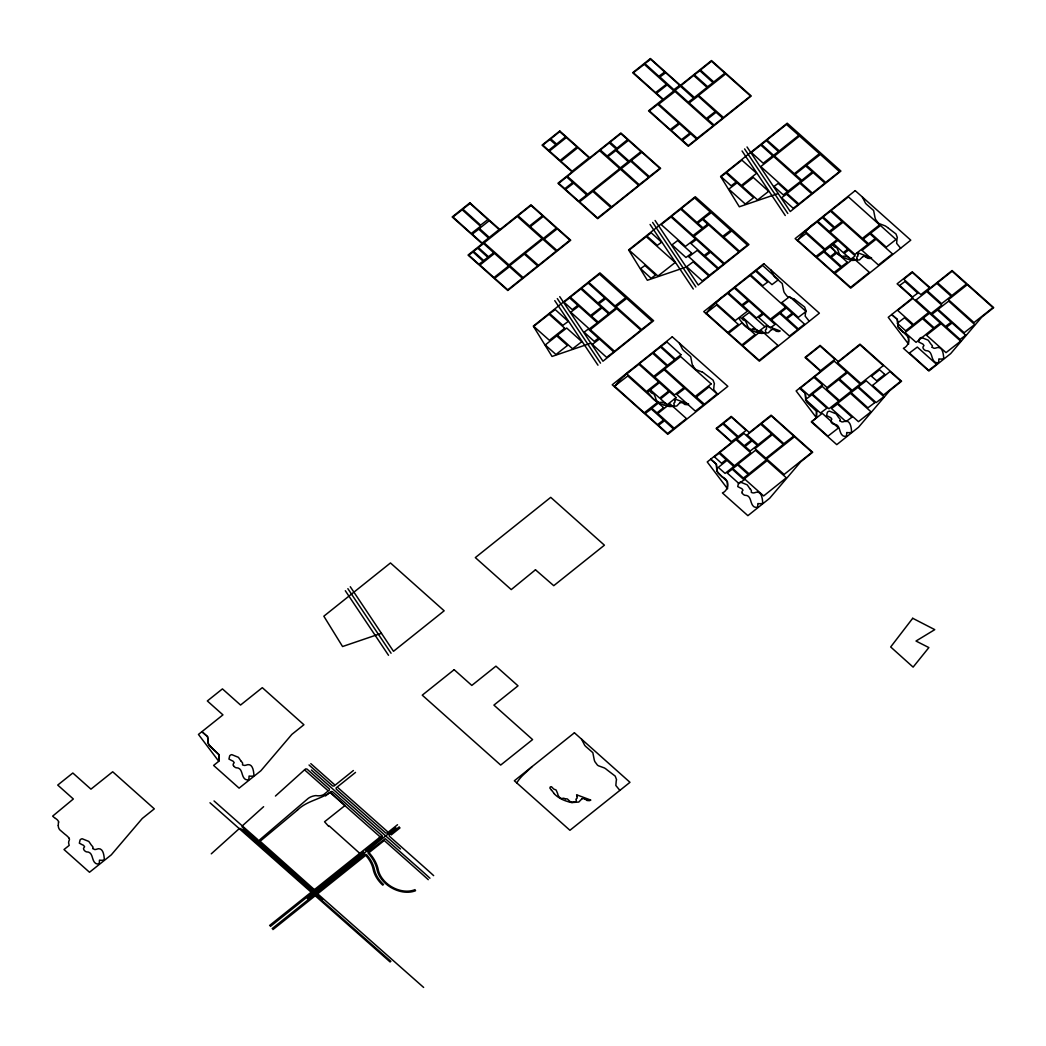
<?xml version="1.0" encoding="UTF-8"?>
<svg xmlns="http://www.w3.org/2000/svg" width="1046" height="1046" viewBox="0 0 1046 1046"><rect width="100%" height="100%" fill="white"/><g stroke="black" fill="none" stroke-linecap="round" stroke-linejoin="round"><path stroke-width="1.5" d="M468.856 255.198L478.898 264.246L483.017 261.291M472.308 234.265L482.088 243.051L488.521 238.057L478.754 229.218L472.4 234.056M473.616 251.432L483.644 260.454L487.763 257.486M479.434 228.499L489.293 237.39L499.125 229.558L489.227 220.719L479.473 228.407M483.082 261.147L473.04 252.034L468.948 254.963M484.206 242.934L509.01 264.939L542.011 238.645M487.828 257.342L477.787 248.242L473.707 251.171M493.673 252.701L483.631 243.561L478.349 247.536L488.43 256.675L493.62 252.818M494.836 278.393L507.781 289.834L522.333 278.184L509.454 266.678L494.941 278.131M518.084 215.803L529.551 225.988L542.377 215.829M530.361 226.773L543.423 238.383L556.341 228.08L543.279 216.417L530.427 226.577M533.813 326.444L549.412 340.316L564.592 328.3M542.429 215.685L531.041 205.474L518.162 215.607M544.299 239.181L557.008 250.491L569.926 240.162L557.217 228.826L544.391 238.946M545.332 345.075L555.988 354.516L567.35 345.559M549.83 313.695L562.866 325.384L568.174 321.475M557.518 335.269L572.593 348.789L581.746 341.728M565.625 189.509L578.686 201.172L586.662 195.014M567.442 176.408L587.577 194.229L619.637 168.681M564.056 302.255L572.24 309.616L577.719 305.445M564.644 328.13L549.058 314.231L533.918 326.208M572.698 182.357L566.671 176.983L558.734 183.351L564.827 188.685L572.646 182.527M568.226 321.357L555.23 309.564L549.935 313.434M579.628 201.865L597.567 217.986L610.812 207.513L592.834 191.418L579.68 201.773M577.784 305.275L569.612 297.914L564.16 302.046M589.016 157.75L577.784 147.721L560.865 161.293L572.136 171.243L588.95 157.868M581.798 341.611L566.697 328.026L557.61 335.06M588.846 282.498L615.048 305.955L625.691 297.705L599.489 274.157L588.937 282.263M593.579 190.79L611.662 206.833L638.478 185.482M590.336 329.725L614.525 351.26L640.897 330.157L616.709 308.635L590.415 329.542M591.591 316.323L598.194 322.063L608.537 313.865M600.417 150.088L607.177 156.011L616.002 149.042M597.344 322.73L578.804 306.073L570.894 312.1M599.018 303.889L609.282 313.068L615.833 308.047M607.974 156.795L620.356 167.883L628.241 161.725L615.859 150.559L608.053 156.573M610.132 142.191L616.918 148.244L627.613 139.602L620.814 133.666L610.184 142.099M604.666 297.901L588.257 283.113L581.641 288.055M616.055 148.924L609.321 142.884L600.509 149.826M616.525 149.931L629.012 161.058L640.897 151.683M613.701 351.914L599.45 339.022L592.428 344.304M615.885 307.877L605.66 298.659L599.07 303.667M614.643 386.275L644.271 412.791L657.411 402.514L627.783 375.932L614.747 386.066M633.471 72.789L655.581 92.61L666.315 84.321M631.418 160.561L649.291 176.591L659.751 168.484M626.789 373.853L646.454 391.466L658.496 382.052M638.544 185.312L620.474 169.256L593.683 190.581M640.61 268.691L651.122 278.288L655.424 275.176M639.564 363.707L653.789 376.364L666.864 365.982L652.626 353.247L639.655 363.446M648.651 177.245L630.777 161.202L621.311 168.589L639.184 184.671L648.598 177.389M646.951 236.069L657.293 245.365L661.503 242.319M656.587 93.395L663.295 99.278L673.768 90.963M658.928 104.169L697.12 138.294L713.15 125.808M645.277 413.575L657.516 424.598L663.452 420.139M659.804 168.314L641.891 152.285L631.509 160.352M664.602 71.952L650.677 59.321L644.885 63.597L658.862 76.28L664.55 72.069M655.489 275.006L644.951 265.501L640.688 268.574M650.403 389.883L659.712 398.134L668.656 391.112M666.367 84.203L644.297 64.342L633.562 72.579M653.384 352.541L667.466 365.302L674.592 359.902M651.88 408.345L656.993 412.83L663.478 407.744M661.203 224.563L685.457 246.398L695.263 238.893M654.704 377.057L674.513 394.904L683.888 387.7M661.569 242.175L651.227 232.8L647.043 235.808M658.562 381.908L638.923 364.296L626.855 373.684M661.164 346.396L675.232 359.066L680.933 354.829M673.82 90.819L667.126 84.909L656.692 93.186M671.61 216.3L693.04 235.533L702.128 228.59M664.733 369.094L695.25 396.395L711.058 384.013M663.53 407.574L658.405 403.05L651.985 408.11M679.625 85.288L665.714 72.723L659.921 76.999L673.885 89.668L679.573 85.458M663.504 419.995L651.344 408.986L645.382 413.366M678.671 123.036L657.829 104.339L649.357 110.837L670.185 129.612L678.606 123.206M668.708 390.995L659.385 382.653L650.507 389.648M675.128 262.428L646.284 236.658L629.247 250.046M682.45 140.321L688.32 145.577L696.479 139.131M674.644 359.785L660.549 347.05L653.462 352.41M689.262 103.031L706.442 118.433L715.281 111.582L698.1 96.101L689.353 102.796M676.121 397.558L669.505 391.701L660.562 398.918L667.178 404.737L676.056 397.702M676.919 394.59L695.355 411.13L703.422 404.933L684.986 388.314L677.01 394.355M689.863 133.077L679.56 123.794L671.244 130.358L681.521 139.628L689.811 133.195M694.492 74.907L707.619 86.687L712.954 82.752M680.998 354.712L666.93 341.99L661.255 346.187M686.66 266.743L702.297 280.903L708.73 276.092M688.856 256.832L709.371 275.242L717.661 268.94M698.715 95.513L723.44 117.492L750.387 96.088M691.694 253.132L677.664 240.528L672.016 244.856L685.967 257.499L691.628 253.302M694.113 236.396L724.29 263.357L738.816 252.034M686.398 418.531L670.002 403.874L657.816 413.51L674.16 428.219L686.333 418.675M695.315 238.75L671.048 216.967L661.281 224.432M707.449 119.218L714.052 125.036L722.603 118.276M702.193 228.446L680.763 209.187L671.702 216.091M703.278 218.915L722.734 236.331L730.723 230.212L711.293 212.691L703.343 218.666M705.174 256.335L718.288 268.103L723.688 264.05L710.535 252.164L705.265 256.074M707.645 224.119L702.52 219.464L697.8 223.19L702.925 227.806L707.593 224.236M713.215 125.638L675.023 91.486L659.032 103.933M709.489 251.406L696.335 239.508L690.988 243.548L704.102 255.459L709.436 251.524M722.655 118.133L716.065 112.288L707.554 119.009M721.125 176.682L731.128 185.809L736.018 182.187M711.11 383.869L680.593 356.555L664.838 368.898M715.712 302.673L727.663 293.377L747.432 311.172L735.26 320.547L715.673 303.079L721.518 297.456M717.726 268.796L697.251 250.373L688.948 256.623M726.656 172.315L741.379 185.443L756.624 173.257L741.902 160.143L726.722 172.145M714.47 456.88L721.531 463.247L726.159 459.691L719.138 453.271L714.562 456.671M716.941 428.599L731.481 441.647L737.443 437.136L722.93 423.996L717.033 428.337M719.779 452.565L734.449 465.705L750.649 452.722L736.005 439.673L719.844 452.46M728.304 292.775L741.862 304.948L747.955 300.307L734.397 288.055L728.408 292.54M736.083 182.017L726.055 172.969L721.204 176.552M728.827 333.321L741.902 344.958L755.081 334.459L742.032 322.769L728.918 333.086M734.998 287.389L770.444 319.122L785.494 307.419M727.297 473.067L738.986 483.592L743.954 479.957M742.229 186.227L757.605 199.956L768.562 191.392M738.241 324.365L716.588 304.948L706.194 313.068L727.807 332.51L738.175 324.508M750.44 95.971L725.715 73.874L698.767 95.291M732.893 468.634L743.34 478.035L748.099 474.57M733.782 466.477L726.996 460.397L718.301 467.405L725.087 473.407L733.73 466.594M742.882 305.654L756.415 317.932L762.482 313.421M742.778 317.461L758.442 331.53L764.796 326.783M742.752 345.742L759.213 360.347L777.884 345.52M738.149 464.215L749.014 473.76L766.26 459.887L755.447 450.303L738.241 463.953M746.086 430.364L731.416 417.119L723.557 423.107M744.007 479.813L732.278 469.223L727.375 472.844M748.152 474.426L737.665 464.934L732.985 468.373M751.329 440.091L743.994 433.462L736.855 439.085L744.229 445.701L751.276 440.235M767.045 140.138L779.283 150.912L798.673 135.457M758.847 317.618L770.287 327.934L774.955 324.535M762.534 313.277L748.923 301.026L742.935 305.563M768.614 191.274L753.303 177.467L742.32 185.992M757.252 445.335L752.061 440.824L745.118 446.498L750.244 450.983L757.186 445.504M772.68 155.71L760.821 145.093L751.433 152.415M764.848 326.64L749.224 312.532L742.869 317.239M774.053 186.554L783.271 194.87L787.442 191.784L778.211 183.377L774.118 186.358M771.49 319.919L789.429 336.014L797.653 329.725M766.705 458.998L784.121 474.439L811.827 452.356M775.008 324.391L763.58 314.048L758.912 317.448M781.624 197.825L793.182 208.259L797.98 204.768M771.569 433.894L760.69 424.192L747.21 434.835M785.546 307.302L750.074 275.516L735.063 287.219M795.156 174.46L801.837 180.304L812.337 171.806L805.668 165.974L795.248 174.237M783.258 444.341L772.301 434.678L755.003 448.642L765.933 458.24L783.193 444.485M798.739 135.287L786.487 124.461L767.136 139.863M798.033 204.598L786.514 194.177L781.728 197.629M797.575 240.149L815.854 256.505L824.326 250.02M800.648 182.632L812.402 193.118L824.954 183.076L813.173 172.603L800.739 182.422M797.706 329.582L779.806 313.473L771.595 319.71M793.705 436.012L771.307 415.903L761.475 423.486L783.846 443.661L793.639 436.156M800.556 388.001L809.003 395.532L822.3 384.954M805.812 357.444L820.561 370.676L834.839 359.393M805.564 399.664L820.456 413.039L826.863 408.175L811.984 394.721L805.642 399.454M816.861 257.303L833.91 272.601L840.879 267.292L823.869 251.929L816.939 257.094M812.559 394.133L828.955 408.777L838.657 401.193L822.274 386.432L812.65 393.871M814.795 376.795L827.046 387.569L846.436 372.128M823.11 216.901L834.577 227.27L841.925 221.608M811.892 452.186L794.489 436.744L766.757 458.828M824.392 249.85L806.113 233.441L797.653 239.9M824.418 251.262L830.393 256.584L836.016 252.112L830.014 246.764L824.51 251.053M822.365 384.81L813.932 377.331L800.648 387.883M830.21 232.317L854.974 254.453L867.749 244.437L843.05 222.236L830.302 232.081M831.217 210.573L862.375 238.383L879.503 224.942M826.706 389.204L839.441 400.526L851.418 390.982L838.657 379.606L826.811 388.968M839.389 171.557L820.339 154.442L806.531 165.268L825.647 182.449L839.337 171.701M836.931 239.639L817.122 221.857L805.119 231.284L824.889 249.079L836.878 239.756M834.891 359.275L820.142 346.069L805.904 357.314M841.991 221.491L830.485 211.135L823.163 216.81M837.611 362.74L860.845 383.437L883.177 365.721M844.24 253.394L850.764 259.277L855.17 255.891L848.685 249.968L844.331 253.184M837.859 403.259L858.452 421.669L870.978 411.797L850.424 393.322L837.964 403.037M838.421 427.919L822.3 413.366L811.722 421.603L827.922 436.169L838.369 428.036M847.705 249.21L837.977 240.384L833.466 243.705L843.194 252.583L847.639 249.353M847.286 262.193L837.009 252.871L831.256 257.277L841.533 266.612L847.234 262.311M846.489 371.958L834.237 361.118L814.886 376.534M851.928 417.132L837.493 404.057L831.478 408.515L845.979 421.63L851.875 417.249M863.342 239.168L868.559 243.77L875.11 238.632M858.518 386.759L876.156 402.579L883.792 396.8M860.073 384.039L847.443 372.703L839.559 378.783M870.769 233.297L886.289 247.144L896.017 239.508L880.497 225.544L870.86 233.023M871.54 376.312L876.718 380.822L884.733 374.468M872.704 385.464L883.569 394.996L900.763 381.149L889.963 371.578L872.795 385.203M874.77 402.592L857.942 387.399L851.143 392.498M883.229 365.577L860.034 344.84L837.689 362.544M883.857 396.63L866.258 380.796L858.622 386.523M897.716 310.453L913.524 324.535L928.56 312.532L912.831 298.437L897.821 310.244M897.35 323.292L905.627 330.784L912.674 325.306M905.13 332.654L916.087 342.343L933.477 328.352L922.507 318.69L905.182 332.484M909.51 353.09L928.665 370.297L936.418 364.426M912.727 325.162L904.502 317.736L897.442 323.162M917.721 293.076L904.986 281.544L899.848 285.31M923.37 318.115L934.104 327.751L940.21 323.122M926.612 335.295L946.015 352.633L960.529 341.231M937.608 282.812L951.873 295.534L966.321 284.107M936.471 364.256L917.316 347.063L909.602 352.881M940.262 323.005L929.528 313.277L923.461 317.879M946.552 327.267L960.058 339.401L965.55 335.348M951.102 296.201L936.876 283.427L927.527 290.749M960.594 341.061L941.152 323.711L926.717 335.086M965.615 335.178L952.095 323.005L946.643 327.032M992.889 307.55L967.302 284.695L948.421 299.679L973.996 322.586L992.824 307.72M58.262 825.425L58.471 822.038M567.416 345.442L556.72 335.884L545.424 344.814M581.55 288.186L597.959 303.026L604.614 298.045M601.228 307.184L580.909 288.918L570.384 297.077M608.589 313.748L601.986 307.89L591.683 316.062M696.531 139.013L690.713 133.77L682.528 140.19M658.549 425.304L667.531 433.475L673.389 429.004M713.006 82.634L699.892 70.749L694.596 74.645M708.796 275.974L693.171 261.853L686.712 266.652M751.368 152.52L763.201 163.215L772.615 155.88M723.466 423.238L738.162 436.522L746.033 430.481M747.145 434.94L758.049 444.72L771.517 434.064M781.924 302.556L798.32 317.369L805.982 311.538M851.078 392.603L867.905 407.822L874.718 402.697M879.555 224.825L848.437 196.91L831.308 210.311M927.436 290.88L941.596 303.654L951.049 296.319M966.373 283.989L952.082 271.228L937.713 282.603M508.552 265.998L494.523 253.407L479.944 265.03L493.974 277.569L508.5 266.089M542.861 145.133L548.666 150.376L555.766 144.675L549.882 139.523L542.952 145.002M542.05 238.553L517.299 216.43L484.311 242.698M586.701 194.922L573.679 183.128L565.716 189.234M570.292 297.195L590.585 315.487L601.175 307.302M570.802 312.231L589.29 328.941L597.279 322.874M619.677 168.589L599.554 150.65L567.52 176.186M592.337 344.435L606.615 357.366L613.649 352.031M640.95 151.592L628.463 140.386L616.617 149.722M629.156 250.177L657.96 276.026L675.075 262.598M728.853 189.169L745.34 204.062L753.604 197.681L737.103 182.802L728.931 189.038M673.441 428.912L664.485 420.754L658.614 425.199M683.94 387.608L664.171 369.761L654.796 376.926M738.868 251.942L708.691 224.851L694.204 236.121M778.407 151.605L766.43 140.726L761.54 144.426L773.491 155.266L778.368 151.696M800.961 181.01L773.687 156.495L760.769 166.562L788.056 191.091L800.922 181.102M777.923 345.442L761.475 330.719L742.843 345.507M787.037 318.677L798.333 328.928L804.531 324.155L793.221 313.931L787.128 318.546M806.035 311.447L789.638 296.633L782.003 302.451M839.467 378.914L852.098 390.328L860.008 384.209M875.162 238.54L869.997 233.846L863.447 238.959M899.756 285.44L912.491 297.012L917.669 293.194M884.772 374.376L879.621 369.787L871.645 376.102M614.577 386.902L616.146 384.627A79.352 57.844 29.9 0 1 620.356 379.659L624.161 376.037M706.115 313.761L707.684 311.486A79.352 57.844 29.9 0 1 711.895 306.504L715.699 302.895M797.51 240.724L799.079 238.449A79.352 57.844 29.9 0 1 803.276 233.48L812.912 224.432M516.724 782.879L518.28 780.604A79.352 57.844 29.9 0 1 522.49 775.635L532.126 766.587M379.58 837.467L379.345 836.172L330.915 793.221M624.514 375.71L629.98 370.611M211.279 853.824L239.377 828.51L240.763 828.68L390.89 961.366M263.618 806.688L242.136 826.026L242.332 827.255L423.643 987.437M275.438 796.045L305.589 768.902L306.975 769.058L329.385 788.985L329.385 790.018L323.815 794.502A13.088 9.545 29.9 0 1 315.853 795.588A21.155 15.415 29.9 0 0 308.309 798.32L258.114 841.193M679.782 402.854L676.788 406.005L670.002 406.58A21.861 15.938 29.9 0 1 664.942 405.351L664.445 405.22M353.378 770.523L334.001 786.069L332.589 785.886L309.054 765.018M325.515 795.928L331.046 791.495L332.432 791.639L382.287 835.885L382.287 836.918L365.368 850.463M269.606 925.475L381.202 836.159M270.404 926.455L363.642 851.836M397.519 824.732L387.046 833.1L385.634 832.917L336.25 789.129L336.093 787.939L355.509 772.419M307.328 898.684L395.898 827.791M272.156 928.6L364.897 854.373L366.584 854.7A32.635 23.797 29.9 0 1 374.39 869.37A28.53 20.802 29.9 0 0 383.542 884.55M399.258 826.876L389.151 834.97L389.308 836.159L424.127 867.042A578.922 422.009 29.9 0 1 433.659 875.633M272.954 929.58L365.708 855.34A31.341 22.842 29.9 0 1 373.174 869.265A29.837 21.744 29.9 0 0 382.758 885.151M391.217 834.917L400.056 827.857M862.715 256.688L859.551 259.892L852.869 260.389M771.32 329.712L768.326 332.85L761.514 333.426A21.861 15.938 29.9 0 1 756.48 332.197M581.916 798.83L578.765 802.047L572.031 802.543M648.115 391.021L647.722 392.106L649.37 394.29A27.078 19.743 29.9 0 1 651.122 396.395M778.198 193.536L739.326 206.781L720.589 176.447L787.22 123.206L840.919 171.06L790.253 211.54L747.04 146.976M686.228 267.031L647.356 280.276L628.62 249.942L695.25 196.7L748.949 244.555L698.27 285.035L655.071 220.471M590.898 343.193L552.027 356.451L533.29 326.117L599.933 272.875L653.619 320.717L602.954 361.21L559.741 296.646M381.437 633.288L342.565 646.533L323.842 616.199L390.472 562.957L444.158 610.799L393.492 651.292L350.279 586.728M753.002 329.111L752.492 329.163A9.937 7.244 29.9 0 0 752.113 329.255L751.342 329.398A1.647 1.203 29.9 0 1 750.845 329.346L749.721 328.81A5.766 4.197 29.9 0 1 747.445 325.737L747.236 325.267A25.104 18.292 29.9 0 1 746.975 324.273L745.523 320.965A1.647 1.203 29.9 0 0 745.027 320.664L744.765 320.56A8.969 6.538 29.9 0 0 744.334 320.416L743.209 319.958A1.399 1.02 29.9 0 1 742.83 319.645L740.908 317.618A2.615 1.909 29.9 0 0 739.666 317.892L739.26 318.952L740.921 321.148A27.078 19.743 29.9 0 1 742.673 323.253M565.402 798.804L566.121 798.843A9.976 7.27 29.9 0 1 566.684 798.856L567.076 798.922A1.321 0.968 29.9 0 1 567.56 799.118L569.809 801.328M832.302 244.594L834.224 246.608A1.399 1.02 29.9 0 0 834.603 246.921L835.728 247.392A8.969 6.538 29.9 0 1 836.146 247.523L836.421 247.627A1.647 1.203 29.9 0 1 836.918 247.941L838.369 251.249A25.104 18.292 29.9 0 0 838.63 252.243L838.787 252.714A5.766 4.197 29.9 0 0 841.076 255.799L842.226 256.322A1.647 1.203 29.9 0 0 842.736 256.362L843.507 256.231A9.937 7.244 29.9 0 1 843.887 256.139L844.397 256.087A2.576 1.883 29.9 0 1 845.194 256.335L845.273 256.362A3.87 2.824 29.9 0 0 846.057 256.662L846.92 256.688A9.976 7.27 29.9 0 1 847.469 256.701L847.861 256.767A1.321 0.968 29.9 0 1 848.345 256.963L850.594 259.186M756.402 332.21L755.356 331.857A26.83 19.56 29.9 0 1 749.446 329.202L747.629 328.026M664.171 405.116L663.962 405.05A26.83 19.56 29.9 0 1 657.908 402.344M793.744 298.894L787.939 296.698A5.361 3.909 29.9 0 1 786.788 295.926L784.278 292.527A13.572 9.898 29.9 0 1 783.467 289.886L782.238 283.544L775.282 277.478A10.199 7.44 29.9 0 1 774.105 276.236L770.954 270.038M702.206 372.049L696.401 369.839A5.361 3.909 29.9 0 1 695.25 369.068L692.74 365.682M586.976 800.438L589.212 800.674A7.047 5.138 29.9 0 0 590.781 800.085L576.621 794.777L576.882 795.784A8.329 6.067 29.9 0 0 577.091 796.424M657.921 402.318L656.09 401.167M560.068 798.294L558.237 797.144A14.866 10.839 29.9 0 1 554.262 793.731M658.182 401.952L659.307 402.488A1.647 1.203 29.9 0 0 659.804 402.54L660.575 402.396A9.937 7.244 29.9 0 1 660.954 402.305L661.464 402.265A2.576 1.883 29.9 0 1 662.262 402.514L662.34 402.527A3.87 2.824 29.9 0 0 663.125 402.828L663.988 402.867A9.976 7.27 29.9 0 1 664.537 402.88L664.929 402.945A1.321 0.968 29.9 0 1 665.413 403.141L667.662 405.351M747.681 328.065L747.733 328.091A14.866 10.839 29.9 0 1 743.654 324.6L743.026 323.711M902.79 331.844C910.399 334.798 910.53 345.324 903.391 348.305L928.887 371.029L950.683 353.6L981.658 317.239L993.7 307.629L952.082 270.535L930.339 287.911L912.217 271.777L897.115 283.832L912.727 297.744L888.237 317.317L908.569 344.173L908.647 337.413L903.378 332.288M810.99 405.691L806.1 400.644L805.159 393.008L799.575 388.171L805.407 393.453L805.616 399.141L806.963 402.069L816.599 411.183L816.442 417.785L811.278 421.917L836.774 444.642L858.57 427.213L889.545 390.851L901.574 381.241L859.969 344.147L838.212 361.524L820.09 345.389L805.002 357.444L820.6 371.356L796.124 390.929L816.442 417.785L816.521 411.026L811.251 405.9M902.489 331.595L898.213 327.032L897.285 319.396L891.689 314.558L897.285 319.396L898.213 327.032L903.103 332.079M722.368 476.924C729.729 479.879 729.049 490.273 722.394 492.941L747.89 515.665L769.686 498.236L800.661 461.874L812.703 452.264L771.085 415.17L749.328 432.547L731.219 416.4L716.118 428.468L731.729 442.38L707.24 461.953L727.558 488.809L727.48 481.722L718.079 473.093L716.732 470.164L716.458 464.332L710.692 459.194L716.275 464.032L717.216 471.668L722.106 476.715M212.704 748.727L208.429 744.164L207.5 736.528L201.904 731.677L207.67 736.815L207.958 742.647L209.305 745.576L218.928 754.689L218.784 761.292L213.606 765.424L239.103 788.148L260.899 770.732L291.873 734.37L303.915 724.747L262.298 687.667L240.554 705.043L222.432 688.896L207.33 700.964L222.942 714.876L198.452 734.436L218.784 761.292L218.862 754.532L213.593 749.407M866.716 257.499L867.095 257.813A3.674 2.68 29.9 0 0 867.749 258.297L870.011 258.519A7.047 5.138 29.9 0 0 871.566 257.931L857.406 252.622L857.681 253.629A8.329 6.067 29.9 0 0 857.877 254.27M888.276 228.08L896.017 233.99L897.337 237.573A19.534 14.239 29.9 0 1 897.037 238.566L896.631 243.339L900.645 248.242M759.2 332.21L756.951 330A1.321 0.968 29.9 0 0 756.467 329.791L756.075 329.738A9.976 7.27 29.9 0 0 755.526 329.712L754.663 329.66A3.87 2.824 29.9 0 1 753.878 329.385L753.813 329.359A2.576 1.883 29.9 0 0 753.002 329.072M809.264 321.279L805.159 316.127L805.642 311.603A19.534 14.239 29.9 0 0 805.956 310.61L804.622 307.014L796.424 300.725A12.8 9.336 29.9 0 0 793.783 298.829M717.713 394.42L713.699 389.504L714.104 384.745A19.534 14.239 29.9 0 0 714.418 383.751L713.084 380.156L704.886 373.88A12.8 9.336 29.9 0 0 702.245 371.971M619.86 790.397L615.846 785.481L616.251 780.721A19.534 14.239 29.9 0 0 616.552 779.728L615.231 776.132L607.033 769.856A12.8 9.336 29.9 0 0 604.392 767.947L598.534 765.816A5.361 3.909 29.9 0 1 597.397 765.044L594.873 761.658A13.572 9.898 29.9 0 1 594.076 759.004L592.834 752.662L585.891 746.596A10.199 7.44 29.9 0 1 584.714 745.353L581.563 739.169M214.038 800.948L257.891 839.703M243.208 829.426L322.704 899.678M209.998 802.779L390.171 962.019M310.806 763.632L334.158 784.33M338.172 787.886L387.203 831.361M311.355 770L400.448 848.986M304.543 769.843L327.359 790.083M750.1 488.887L751.211 490.234A1.582 1.151 29.9 0 1 751.355 490.914L751.316 492.418L752.976 492.914A5.57 4.066 29.9 0 0 754.454 492.771C761.227 489.724 762.325 497.883 762.652 502.015A3.02 2.197 29.9 0 1 762.351 503.505C755.879 504.486 758.612 501.387 757.5 507.192A3.452 2.51 29.9 0 1 756.376 507.388L755.395 507.271A4.446 3.243 29.9 0 1 753.957 506.735C749.616 503.727 751.996 495.124 744.765 495.255A3.949 2.877 29.9 0 1 742.229 493.111M241.312 761.37L242.437 762.717A1.582 1.151 29.9 0 1 242.58 763.397L242.528 764.914L244.202 765.397A5.57 4.066 29.9 0 0 245.679 765.267C252.452 762.207 253.55 770.366 253.864 774.498A3.02 2.197 29.9 0 1 253.563 776.001C247.091 776.982 249.837 773.87 248.726 779.675A3.452 2.51 29.9 0 1 247.601 779.871L246.608 779.754A4.446 3.243 29.9 0 1 245.169 779.218C240.841 776.21 243.208 767.607 235.978 767.738A3.949 2.877 29.9 0 1 233.441 765.594M551.517 790.266L549.869 788.083L550.248 786.997A2.615 1.909 29.9 0 1 551.504 786.736L553.439 788.762A1.399 1.02 29.9 0 0 553.805 789.076L554.929 789.534A8.969 6.538 29.9 0 1 555.361 789.678L555.622 789.782A1.647 1.203 29.9 0 1 556.132 790.083L557.583 793.404A25.104 18.292 29.9 0 0 557.832 794.385L557.989 794.868A5.766 4.197 29.9 0 0 560.29 797.954L561.441 798.464A1.647 1.203 29.9 0 0 561.95 798.516L562.709 798.373A9.937 7.244 29.9 0 1 563.088 798.281L563.598 798.242A2.576 1.883 29.9 0 1 564.409 798.49L564.487 798.503A3.87 2.824 29.9 0 0 565.258 798.804M835.1 251.55L834.42 250.687M554.302 793.705L553.269 792.371A27.078 19.743 29.9 0 0 551.53 790.266M651.488 396.852L652.168 397.728A14.866 10.839 29.9 0 0 656.117 401.141M744.608 148.924L787.821 213.489M742.059 150.964L785.271 215.528M652.639 222.419L695.852 286.97M650.076 224.459L693.289 289.023M557.309 298.581L600.522 363.145M554.759 300.62L597.972 365.185M347.86 588.663L391.06 653.227M345.298 590.715L388.511 655.28M69.088 838.33L69.376 838.957A2.21 1.608 29.9 0 1 69.441 839.493L69.128 840.526A9.466 6.904 29.9 0 0 68.618 842.906L69.18 845.403L64.002 849.535L89.498 872.259L111.294 854.844L142.269 818.482L154.311 808.859L112.693 771.778L90.95 789.155L72.828 773.007L57.726 785.075L73.338 798.987L52.653 816.128A13.31 9.702 29.9 0 0 55.007 818.103M742.255 493.097L741.954 492.13A2.118 1.543 29.9 0 1 742.15 491.359L742.974 490.156L742.045 488.861A3.844 2.798 29.9 0 0 740.542 488.077L737.731 486.586L738.463 483.396A4.759 3.465 29.9 0 1 739.365 482.585A6.001 4.38 29.9 0 1 740.555 482.141L747.184 484.834L748.805 487.096A7.95 5.792 29.9 0 0 750.1 488.887M233.48 765.594L233.166 764.613A2.118 1.543 29.9 0 1 233.376 763.842L234.186 762.639L233.258 761.357A3.844 2.798 29.9 0 0 231.767 760.573L228.956 759.069L229.675 755.879A4.759 3.465 29.9 0 1 230.591 755.068A6.001 4.38 29.9 0 1 231.767 754.637L238.396 757.317L240.018 759.579A7.95 5.792 29.9 0 0 241.312 761.37M862.349 197.014L865.5 203.199A10.199 7.44 29.9 0 0 866.676 204.441L873.632 210.521L874.861 216.849A13.572 9.898 29.9 0 0 875.659 219.503L878.182 222.903A5.361 3.909 29.9 0 0 879.333 223.661L885.138 225.871A12.8 9.336 29.9 0 1 887.793 227.714M679.416 343.193L682.567 349.377A10.199 7.44 29.9 0 0 683.744 350.619L690.7 356.699L691.929 363.027A13.572 9.898 29.9 0 0 692.727 365.682M857.982 254.531L857.916 256.113A5.138 3.739 29.9 0 1 857.419 256.296L856.713 257.172A8.028 5.845 29.9 0 0 856.883 257.708L857.079 258.362A1.883 1.373 29.9 0 1 857.079 258.885A2.223 1.621 29.9 0 1 856.752 259.277M766.6 327.568L766.417 329.189A5.138 3.739 29.9 0 1 766.025 329.32L765.319 330.209A8.028 5.845 29.9 0 0 765.489 330.745L765.685 331.386A1.883 1.373 29.9 0 1 765.685 331.909A2.223 1.621 29.9 0 1 765.358 332.314M675.049 400.71L674.879 402.344A5.138 3.739 29.9 0 1 674.487 402.475L673.781 403.351A8.028 5.845 29.9 0 0 673.951 403.887L674.147 404.541A1.883 1.373 29.9 0 1 674.147 405.064A2.223 1.621 29.9 0 1 673.82 405.456A6.093 4.446 29.9 0 1 672.016 406.083M577.196 796.686L577.026 798.32A5.138 3.739 29.9 0 1 576.634 798.451L575.915 799.327A8.028 5.845 29.9 0 0 576.098 799.863L576.294 800.517A1.883 1.373 29.9 0 1 576.281 801.04A2.223 1.621 29.9 0 1 575.954 801.432A6.093 4.446 29.9 0 1 574.149 802.06M766.483 327.293A8.329 6.067 29.9 0 1 766.287 326.653L766.025 325.646L780.172 330.967A7.047 5.138 29.9 0 1 778.616 331.556L776.367 331.307A3.674 2.68 29.9 0 1 775.701 330.837L775.321 330.523A3.504 2.563 29.9 0 0 774.262 329.817A3.753 2.733 29.9 0 0 771.556 329.621M674.945 400.448A8.329 6.067 29.9 0 1 674.748 399.807L674.487 398.827L688.634 404.109A7.047 5.138 29.9 0 1 687.078 404.697L684.829 404.462A3.674 2.68 29.9 0 1 684.162 403.978L683.875 403.743A3.504 2.563 29.9 0 0 682.724 402.971A3.753 2.733 29.9 0 0 680.018 402.762M648.128 391.034A2.615 1.909 29.9 0 1 649.37 390.759L651.292 392.786A1.399 1.02 29.9 0 0 651.671 393.1L652.796 393.558A8.969 6.538 29.9 0 1 653.214 393.701L653.489 393.806A1.647 1.203 29.9 0 1 653.985 394.12L655.437 397.428A25.104 18.292 29.9 0 0 655.698 398.408L655.855 398.892A5.766 4.197 29.9 0 0 658.143 401.978M667.949 405.56A2.863 2.092 29.9 0 0 668.799 405.979L670.434 406.253A8.381 6.106 29.9 0 0 671.65 406.175M862.937 256.584A3.753 2.733 29.9 0 1 865.643 256.806M835.048 251.576A14.866 10.839 29.9 0 0 839.049 254.963L840.853 256.139A26.83 19.56 29.9 0 0 846.75 258.807L847.861 259.199A21.861 15.938 29.9 0 0 852.791 260.441M834.054 250.216A27.078 19.743 29.9 0 0 832.315 248.111L830.655 245.928L831.047 244.842A2.615 1.909 29.9 0 1 832.302 244.581M850.882 259.382A2.863 2.092 29.9 0 0 851.732 259.8L853.366 260.075A8.381 6.106 29.9 0 0 854.582 259.996M856.792 259.33A6.093 4.446 29.9 0 1 854.948 259.905M865.657 256.793A3.504 2.563 29.9 0 1 866.703 257.499M759.488 332.419A2.863 2.092 29.9 0 0 760.337 332.824L761.972 333.112A8.381 6.106 29.9 0 0 763.188 333.02M765.397 332.353A6.093 4.446 29.9 0 1 763.554 332.929M55.477 818.43A6.276 4.576 29.9 0 1 58.785 822.025M58.301 825.438A7.767 5.661 29.9 0 0 59.648 829.7L64.774 834.12A18.03 13.14 29.9 0 1 69.219 838.264M582.151 798.739A3.753 2.733 29.9 0 1 584.858 798.961M572.005 802.596A21.861 15.938 29.9 0 1 567.076 801.328L566.03 801.001A26.83 19.56 29.9 0 1 560.055 798.32M570.083 801.537A2.863 2.092 29.9 0 0 570.933 801.955L572.58 802.23A8.381 6.106 29.9 0 0 573.796 802.151M586.963 800.438A3.674 2.68 29.9 0 1 586.309 799.955L585.969 799.68A3.504 2.563 29.9 0 0 584.858 798.948M415.589 890.695A25.679 18.723 29.9 0 1 377.031 869.579A35.486 25.875 29.9 0 0 368.074 853.118L367.996 851.889L385.281 838.696L420.649 869.841A572.973 417.681 29.9 0 1 429.932 878.209M415.092 889.61A24.372 17.769 29.9 0 1 378.234 869.684A36.793 26.83 29.9 0 0 368.99 852.66L384.248 840.513L418.91 871.253A570.005 415.524 29.9 0 1 428.272 879.686M92.754 848.502L94.585 849.509A5.57 4.066 29.9 0 0 96.075 849.378C102.848 846.319 103.933 854.477 104.26 858.609A3.02 2.197 29.9 0 1 103.959 860.113C97.487 861.093 100.233 857.982 99.122 863.787A3.452 2.51 29.9 0 1 97.984 863.983L97.003 863.865A4.446 3.243 29.9 0 1 95.565 863.329C91.224 860.322 93.604 851.719 86.373 851.849A3.949 2.877 29.9 0 1 83.837 849.705L83.562 848.724A2.118 1.543 29.9 0 1 83.758 847.953L84.582 846.75L83.654 845.469A3.844 2.798 29.9 0 0 82.15 844.684L79.352 843.181L80.071 839.99A4.759 3.465 29.9 0 1 80.987 839.18A6.001 4.38 29.9 0 1 82.163 838.748L88.792 841.429L90.414 843.691A7.95 5.792 29.9 0 0 91.708 845.482L92.833 846.829A1.582 1.151 29.9 0 1 92.963 847.508L92.754 848.502M840.016 420.884L841.86 421.891A5.57 4.066 29.9 0 0 843.338 421.747C850.11 418.701 851.209 426.86 851.536 430.991A3.02 2.197 29.9 0 1 851.235 432.482C844.723 433.449 847.522 430.351 846.384 436.169A3.452 2.51 29.9 0 1 845.26 436.365L844.266 436.247A4.446 3.243 29.9 0 1 842.828 435.711C838.5 432.704 840.879 424.101 833.649 424.231A3.949 2.877 29.9 0 1 831.112 422.087L830.838 421.107A2.118 1.543 29.9 0 1 831.034 420.335L831.845 419.132L830.916 417.838A3.844 2.798 29.9 0 0 829.426 417.053L826.615 415.563L827.334 412.372A4.759 3.465 29.9 0 1 828.249 411.562A6.001 4.38 29.9 0 1 829.439 411.117L836.068 413.811L837.689 416.073A7.95 5.792 29.9 0 0 838.97 417.864L840.095 419.211A1.582 1.151 29.9 0 1 840.239 419.891L840.016 420.884M932.143 347.272L933.986 348.279A5.57 4.066 29.9 0 0 935.464 348.135C942.237 345.088 943.335 353.247 943.649 357.379A3.02 2.197 29.9 0 1 943.348 358.87C936.876 359.85 939.622 356.751 938.51 362.557A3.452 2.51 29.9 0 1 937.373 362.753L936.392 362.635A4.446 3.243 29.9 0 1 934.954 362.099C930.626 359.092 932.993 350.488 925.762 350.619A3.949 2.877 29.9 0 1 923.226 348.475L922.951 347.494A2.118 1.543 29.9 0 1 923.16 346.723L923.971 345.52L923.043 344.226A3.844 2.798 29.9 0 0 921.552 343.441L918.741 341.95L919.46 338.76A4.759 3.465 29.9 0 1 920.375 337.95A6.001 4.38 29.9 0 1 921.552 337.505L928.181 340.198L929.802 342.46A7.95 5.792 29.9 0 0 931.097 344.252L932.221 345.598A1.582 1.151 29.9 0 1 932.365 346.278L932.143 347.272M452.97 216.993L471.275 233.467L480.545 226.276L462.201 209.775L452.97 216.993M462.842 209.108L480.637 225.125L487.894 219.568L470.112 203.525L462.842 209.082M509.781 265.658L523.105 277.569L537.618 265.959L524.334 254.086L509.781 265.632M525.066 253.446L538.455 265.344L556.224 251.066L542.835 239.22L525.066 253.42M549.477 151.082L560.12 160.496L576.961 146.937L566.331 137.575L549.49 151.055M550.745 138.883L556.629 144.06L565.585 136.804L559.675 131.678L550.745 138.857M584.099 332.197L594.22 341.375L598.404 338.276L588.297 329.085L584.099 332.197M616.081 306.713L641.473 329.503L652.116 321.253L626.698 298.424L616.081 306.713M675.088 90.335L688.216 102.194L693.603 98.141L680.449 86.243L675.088 90.309M681.064 85.563L694.387 97.461L707.057 87.367L693.694 75.469L681.064 85.563M681.338 208.507L696.937 222.458L710.221 211.893L694.636 197.942L681.338 208.481M700.454 70.056L713.751 81.954L724.852 73.155L711.528 61.243L700.467 70.03M696.322 397.075L704.403 404.201L717.138 393.924L709.07 386.85L696.335 397.049M723.793 237.115L739.47 251.236L747.432 245.091L731.755 230.944L723.793 237.089M750.662 274.837L762.73 285.741L767.686 282.041L755.63 271.097L750.662 274.837M744.399 478.793L763.645 495.935L786.331 477.787L767.084 460.671L744.399 478.793M756.219 270.417L771.987 284.63L778.433 279.727L762.665 265.488L756.219 270.417M774.537 156.037L794.359 173.701L819.371 153.657L799.549 136.045L774.537 156.011M780.381 312.793L786.187 317.984L792.201 313.172L786.37 308.008L780.381 312.767M787.05 193.471L798.843 203.983L811.644 193.719L799.889 183.233L787.05 193.445M817.776 221.203L829.151 231.493L833.897 227.95L822.47 217.607L817.789 221.177M834.97 273.398L850.607 287.323L869.344 272.339L853.693 258.427L834.97 273.372M862.048 250.36L878.444 265.017L892.447 253.877L876.051 239.22L862.048 250.36M903.757 279.23L920.846 294.606L929.528 287.885L912.374 272.457L903.757 279.204M916.035 300.019L931.071 313.499L941.753 305.079L926.717 291.573L916.048 299.993M931.999 314.231L945.506 326.43L951.049 322.26L937.543 310.034L931.999 314.231M938.105 309.355L964.151 332.72L974.715 324.535L948.683 301.13L938.105 309.328M912.713 618.278L890.682 646.964L913.119 667.113L928.861 647.579L915.995 641.041L934.771 629.64L912.713 618.278M297.495 810.075L260.114 841.259L316.807 891.78L362.491 855.785L329.242 825.987L328.706 826.392L324.548 821.777L345.049 805.485L330.261 792.267C320.024 799.562 306.661 800.883 297.495 810.075M535.474 569.795L511.246 589.591L475.329 557.596L550.732 497.347L604.418 545.188L553.752 585.682L535.474 569.795M469.876 202.806L452.16 216.967L482.219 243.757L468.033 255.08L507.794 290.513L570.724 240.227L530.963 204.794L499.936 229.597L469.876 202.806M559.767 130.972L542.05 145.133L572.11 171.923L557.923 183.259L597.684 218.679L660.614 168.393L620.853 132.973L589.826 157.763L559.767 130.972M650.39 58.563L632.66 72.723L662.719 99.514L648.546 110.837L688.307 146.27L751.237 95.984L711.476 60.55L680.449 85.354L650.39 58.563M672.264 336.812L612.224 384.797L667.793 434.325L727.833 386.34L672.264 336.812M763.802 263.67L703.762 311.656L759.331 361.171L819.371 313.185L763.802 263.67M855.197 190.634L795.143 238.619L850.712 288.147L910.765 240.162L855.197 190.634M454.147 669.688L422.257 695.172L500.681 765.071L532.584 739.587L493.908 705.109L518.018 685.836L495.935 666.158L471.811 685.431L454.147 669.688M574.411 732.788L514.357 780.774L569.926 830.289L629.98 782.316L574.411 732.788"/></g></svg>
